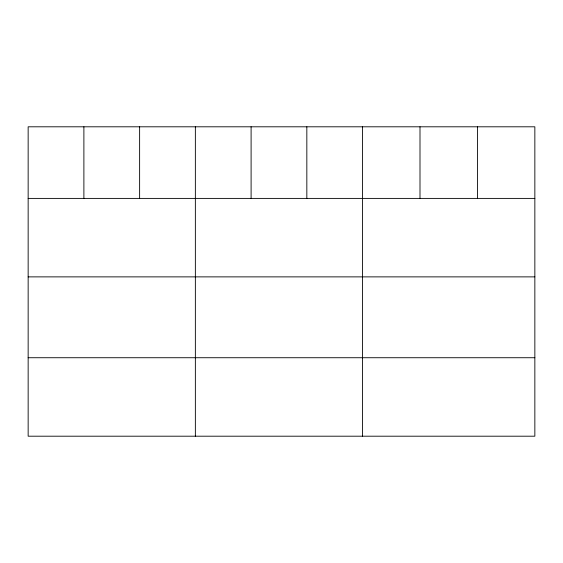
<?xml version="1.0" encoding="UTF-8"?>
<svg xmlns="http://www.w3.org/2000/svg" width="563" height="563" viewBox="0 0 563 563"><rect width="100%" height="100%" fill="white"/><g stroke="black" fill="none" stroke-linecap="round" stroke-linejoin="round"><path stroke-width="0.84" d="M534.85 276.876L534.85 126.802L28.15 126.802L28.15 436.198L534.85 436.198L534.85 276.876L28.15 276.876M28.15 198.401L534.85 198.401M28.15 357.73L534.85 357.73M477.424 126.802L477.424 198.401M419.998 126.802L419.998 198.401M362.572 126.802L362.572 436.198M306.835 126.802L306.835 198.401M251.098 126.802L251.098 198.401M195.361 126.802L195.361 436.198M139.624 126.802L139.624 198.401M83.887 126.802L83.887 198.401"/></g></svg>
